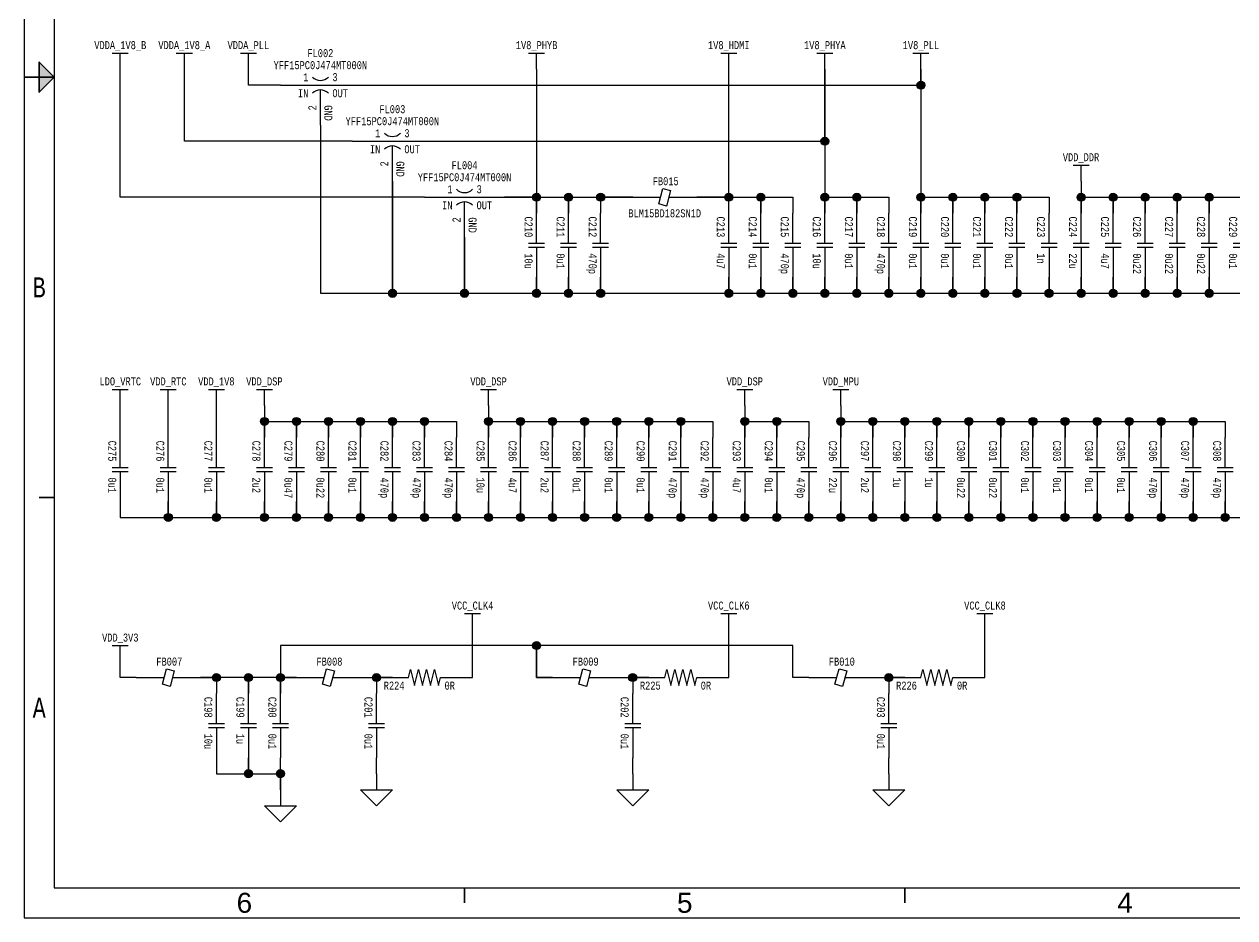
# Paper-space layout '14' of a CAD drawing. Header units: inches. Extents: x 0.2 to 16.8, y 0.2 to 10.8.
# Drawn here: x 0.25 to 7.81, y 0.25 to 5.83 of the extents above; entities that cross this region are included whole.
import ezdxf
from ezdxf.enums import TextEntityAlignment as Align

# ---------------------------------------------------------------- set-up
doc = ezdxf.new("R2010")
doc.units = ezdxf.units.IN
doc.header["$MEASUREMENT"] = 0
for name, color, linetype in [('BORDER', 13, 'Continuous'), ('COMPONENT', 14, 'Continuous'), ('SIGNAL', 84, 'Continuous'), ('TEXT', 252, 'Continuous')]:
    doc.layers.add(name, color=color, linetype=linetype)
doc.styles.add('Monotxt_75', font='monotxt.shx', dxfattribs={"width": 0.75})
doc.styles.get("Standard").update_dxf_attribs({"font": 'arial.ttf'})

# ---------------------------------------------------------------- blocks, each defined once
blk = doc.blocks.new('ANSI B Frame')
at = {"layer": 'BORDER', "lineweight": 35}
h = blk.add_hatch(color=256, dxfattribs=at)
h.dxf.hatch_style = 1
h.paths.add_polyline_path([(0.34375, 5.59375), (0.34375, 5.5), (0.4375, 5.5)])
h.paths.add_polyline_path([(0.4375, 5.5), (0.34375, 5.5), (0.34375, 5.40625)])
at = {"layer": 'BORDER'}
for points in [[(0.25, 0.25), (16.75, 0.25), (16.75, 10.75), (0.25, 10.75)], [(0.4375, 0.4375), (16.5625, 0.4375), (16.5625, 10.5625), (0.4375, 10.5625)]]:
    blk.add_lwpolyline(points, close=True, dxfattribs=at)
at = {"layer": 'BORDER', "lineweight": 35}
blk.add_lwpolyline([(0.4375, 5.5), (0.34375, 5.59375), (0.34375, 5.40625)], close=True, dxfattribs=at)
for points in [[(0.4375, 5.5), (0.25, 5.5)], [(0.34375, 2.875), (0.4375, 2.875)], [(3, 0.34375), (3, 0.4375)], [(5.75, 0.34375), (5.75, 0.4375)]]:
    blk.add_lwpolyline(points, dxfattribs=at)
at = {"layer": 'BORDER', "style": 'Monotxt_75', "width": 0.75}
for s, p in [('B', (0.34375, 4.1875)), ('A', (0.34375, 1.5625))]:
    blk.add_text(s, height=0.125, dxfattribs=at).set_placement(p, align=Align.MIDDLE_CENTER)
at = {"layer": 'BORDER', "flags": 8}
for tag, p in [('ZN6', (1.625, 10.65787)), ('ZN5', (4.375, 10.66009)), ('ZN4', (7.125, 10.65625)), ('ZN3', (9.875, 10.65796)), ('ZN2', (12.625, 10.65574)), ('ZN1', (15.375, 10.65574)), ('ZN6', (1.625, 0.34375)), ('ZN5', (4.375, 0.34375)), ('ZN4', (7.125, 0.34375)), ('ZN3', (9.875, 0.34375)), ('ZN2', (12.625, 0.34375)), ('ZN1', (15.375, 0.34375))]:
    blk.add_attdef(tag, text='', height=0.125, dxfattribs=at).set_placement(p, align=Align.MIDDLE_CENTER)
at = {"layer": 'TEXT', "style": 'Monotxt_75', "width": 0.75, "flags": 8}
for tag, height, p in [('DESRP', 0.0625, (13.625, 1)), ('DWG_NO', 0.1875, (13.9625, 0.7125))]:
    blk.add_attdef(tag, text='', height=height, dxfattribs=at).set_placement(p, align=Align.MIDDLE_LEFT)
for tag, height, p in [('SHTSZ', 0.1875, (13.7375, 0.7125)), ('REV', 0.1875, (16.4125, 0.7125)), ('SCALE', 0.0625, (14.15625, 0.5)), ('REVDATE', 0.0625, (15.11875, 0.5)), ('CURRSHT', 0.0625, (16.0625, 0.5)), ('LASTSHT', 0.0625, (16.4375, 0.5))]:
    blk.add_attdef(tag, text='', height=height, dxfattribs=at).set_placement(p, align=Align.MIDDLE_CENTER)
blk = doc.blocks.new('CAP_FT')
for points in [[(-0.25, 0), (0.25, 0)], [(0, -0.25), (0, -0.0293)]]:
    blk.add_lwpolyline(points)
for centre, start, end in [((0, 0.1), 225, 315), ((0, -0.1), 45, 135)]:
    blk.add_arc(centre, 0.0707, start, end)
at = {"layer": 'TEXT', "style": 'Monotxt_75', "width": 0.75}
blk.add_text('3', height=0.05, dxfattribs=at).set_placement((0.075, 0.025))
blk.add_text('1', height=0.05, dxfattribs=at).set_placement((-0.075, 0.025), align=Align.RIGHT)
blk.add_text('IN', height=0.05, dxfattribs=at).set_placement((-0.075, -0.025), align=Align.TOP_RIGHT)
blk.add_text('OUT', height=0.05, dxfattribs=at).set_placement((0.075, -0.025), align=Align.TOP_LEFT)
blk.add_text('2', height=0.05, rotation=90, dxfattribs=at).set_placement((-0.025, -0.125), align=Align.RIGHT)
blk.add_text('GND', height=0.05, rotation=270, dxfattribs=at).set_placement((0.025, -0.125))
at = {"layer": 'TEXT', "style": 'Monotxt_75', "width": 0.75, "flags": 8}
for tag, p in [('REFID', (0, 0.175)), ('MFGPN', (0, 0.1))]:
    blk.add_attdef(tag, text='', height=0.05, dxfattribs=at).set_placement(p, align=Align.CENTER)
blk = doc.blocks.new('SUPPLY_BUS')
for points in [[(0, 0), (0.05, 0)], [(0.05, 0.025), (0.05, -0.025)]]:
    blk.add_lwpolyline(points)
blk = doc.blocks.new('CAP')
for points in [[(0, 0.0125), (0, 0.2)], [(-0.05, 0.0125), (0.05, 0.0125)], [(-0.05, -0.0125), (0.05, -0.0125)], [(0, -0.0125), (0, -0.2)]]:
    blk.add_lwpolyline(points)
at = {"layer": 'TEXT', "style": 'Monotxt_75', "width": 0.75, "flags": 8}
blk.add_attdef('REFID', text='', height=0.05, rotation=270, dxfattribs=at).set_placement((-0.025, 0.05), align=Align.TOP_RIGHT)
blk.add_attdef('VALUE', text='', height=0.05, rotation=270, dxfattribs=at).set_placement((-0.025, -0.05), align=Align.TOP_LEFT)
blk = doc.blocks.new('CONNECT')
blk.add_hatch(color=256).paths.add_polyline_path([(0.0125, 0, 1), (-0.0125, 0, 1)])
blk.add_circle((0, 0), 0.0125)
blk = doc.blocks.new('FeBead')
for points in [[(-0.2, 0), (-0.0259, 0)], [(0.0259, 0), (0.2, 0)]]:
    blk.add_lwpolyline(points)
blk.add_lwpolyline([(-0.0371, -0.0418), (-0.0112, 0.0548), (0.0371, 0.0418), (0.0112, -0.0548)], close=True)
at = {"layer": 'TEXT', "style": 'Monotxt_75', "width": 0.75, "flags": 8}
blk.add_attdef('REFID', (-0.075, 0.075), '', height=0.05, dxfattribs=at)
blk = doc.blocks.new('FLOAT_GND')
blk.add_lwpolyline([(0, 0), (0, -0.05)])
blk.add_lwpolyline([(-0.05, -0.05), (0.05, -0.05), (0, -0.1)], close=True)
blk = doc.blocks.new('RES')
blk.add_lwpolyline([(-0.2, 0), (-0.1, 0), (-0.0875, 0.05), (-0.0625, -0.05), (-0.0375, 0.05), (-0.0125, -0.05), (0.0125, 0.05), (0.0375, -0.05), (0.0625, 0.05), (0.0875, -0.05), (0.1, 0), (0.2, 0)])
at = {"layer": 'TEXT', "style": 'Monotxt_75', "width": 0.75, "flags": 8}
blk.add_attdef('REFID', text='', height=0.05, dxfattribs=at).set_placement((-0.125, -0.025), align=Align.TOP_RIGHT)
blk.add_attdef('VALUE', text='', height=0.05, dxfattribs=at).set_placement((0.125, -0.025), align=Align.TOP_LEFT)

psp = doc.layouts.new('14')

# ---------------------------------------------------------------- linework, layer by layer
at = {"layer": 'SIGNAL'}
for points in [[(2.75, 4.75), (0.85, 4.75), (0.85, 5.55)], [(2.2991, 5.1), (1.25, 5.1), (1.25, 5.55)], [(1.8496, 5.45), (1.6504, 5.45), (1.65, 5.55)], [(2.3496, 5.45), (5.85, 5.45), (5.85, 5.55), (5.85, 4.65), (5.85, 4.75), (6.05, 4.75), (6.05, 4.65), (6.05, 4.725), (6.075, 4.75), (6.25, 4.75), (6.25, 4.65), (6.25, 4.725), (6.275, 4.75), (6.45, 4.75), (6.45, 4.65), (6.45, 4.725), (6.475, 4.75), (6.65, 4.75), (6.65, 4.65)], [(2.7991, 5.1), (5.25, 5.1), (5.25, 5.55), (5.25, 4.65), (5.25, 4.75), (5.45, 4.75), (5.45, 4.65), (5.45, 4.725), (5.475, 4.75), (5.65, 4.75), (5.65, 4.65)], [(3.45, 5.55), (3.45, 4.65), (3.45, 4.75), (3.25, 4.75), (3.65, 4.75), (3.65, 4.65), (3.65, 4.725), (3.675, 4.75), (4.05, 4.75), (3.85, 4.75), (3.85, 4.65)], [(4.65, 4.65), (4.65, 5.55)], [(2.0996, 5.2), (2.0996, 4.15), (2.55, 4.15), (2.5491, 4.85), (2.55, 4.175), (2.575, 4.15), (3, 4.15), (3, 4.5), (3, 4.175), (3.025, 4.15), (3.45, 4.15), (3.45, 4.25), (3.45, 4.175), (3.475, 4.15), (3.65, 4.15), (3.65, 4.25), (3.65, 4.175), (3.675, 4.15), (3.85, 4.15), (3.85, 4.25), (3.85, 4.175), (3.875, 4.15), (4.65, 4.15), (4.65, 4.25), (4.65, 4.175), (4.675, 4.15), (4.85, 4.15), (4.85, 4.25), (4.85, 4.175), (4.875, 4.15), (5.05, 4.15), (5.05, 4.25), (5.05, 4.175), (5.075, 4.15), (5.25, 4.15), (5.25, 4.25), (5.25, 4.175), (5.275, 4.15), (5.45, 4.15), (5.45, 4.25), (5.45, 4.175), (5.475, 4.15), (5.65, 4.15), (5.65, 4.25), (5.65, 4.175), (5.675, 4.15), (5.85, 4.15), (5.85, 4.25), (5.85, 4.175), (5.875, 4.15), (6.05, 4.15), (6.05, 4.25), (6.05, 4.175), (6.075, 4.15), (6.25, 4.15), (6.25, 4.25), (6.25, 4.175), (6.275, 4.15), (6.45, 4.15), (6.45, 4.25), (6.45, 4.175), (6.475, 4.15), (6.65, 4.15), (6.65, 4.25), (6.65, 4.175), (6.675, 4.15), (6.85, 4.15), (6.85, 4.25), (6.85, 4.175), (6.875, 4.15), (7.05, 4.15), (7.05, 4.25), (7.05, 4.175), (7.075, 4.15), (7.25, 4.15), (7.25, 4.25), (7.25, 4.175), (7.275, 4.15), (7.45, 4.15), (7.45, 4.25), (7.45, 4.175), (7.475, 4.15), (7.65, 4.15), (7.65, 4.25), (7.65, 4.175), (7.675, 4.15), (7.85, 4.15)], [(6.85, 4.85), (6.85, 4.65), (6.85, 4.75), (7.05, 4.75), (7.05, 4.65), (7.05, 4.725), (7.075, 4.75), (7.25, 4.75), (7.25, 4.65), (7.25, 4.725), (7.275, 4.75), (7.45, 4.75), (7.45, 4.65), (7.45, 4.725), (7.475, 4.75), (7.65, 4.75), (7.65, 4.65), (7.65, 4.725), (7.675, 4.75), (7.85, 4.75)], [(4.65, 4.65), (4.65, 4.75), (4.45, 4.75), (4.85, 4.75), (4.85, 4.65), (4.85, 4.725), (4.875, 4.75), (5.05, 4.75), (5.05, 4.65)], [(0.85, 3.25), (0.85, 3.45)], [(1.15, 3.25), (1.15, 3.45)], [(1.45, 3.25), (1.45, 3.45)], [(1.75, 3.45), (1.75, 3.25), (1.75, 3.325), (1.775, 3.35), (1.95, 3.35), (1.95, 3.25), (1.95, 3.325), (1.975, 3.35), (2.15, 3.35), (2.15, 3.25), (2.15, 3.325), (2.175, 3.35), (2.35, 3.35), (2.35, 3.25), (2.35, 3.325), (2.375, 3.35), (2.55, 3.35), (2.55, 3.25), (2.55, 3.325), (2.575, 3.35), (2.75, 3.35), (2.75, 3.25), (2.75, 3.325), (2.775, 3.35), (2.95, 3.35), (2.95, 3.25)], [(3.15, 3.45), (3.15, 3.25), (3.15, 3.325), (3.175, 3.35), (3.35, 3.35), (3.35, 3.25), (3.35, 3.325), (3.375, 3.35), (3.55, 3.35), (3.55, 3.25), (3.55, 3.325), (3.575, 3.35), (3.75, 3.35), (3.75, 3.25), (3.75, 3.325), (3.775, 3.35), (3.95, 3.35), (3.95, 3.25), (3.95, 3.325), (3.975, 3.35), (4.15, 3.35), (4.15, 3.25), (4.15, 3.325), (4.175, 3.35), (4.35, 3.35), (4.35, 3.25), (4.35, 3.325), (4.375, 3.35), (4.55, 3.35), (4.55, 3.25)], [(4.75, 3.45), (4.75, 3.25), (4.75, 3.325), (4.775, 3.35), (4.95, 3.35), (4.95, 3.25), (4.95, 3.325), (4.975, 3.35), (5.15, 3.35), (5.15, 3.25)], [(5.35, 3.45), (5.35, 3.25), (5.35, 3.325), (5.375, 3.35), (5.55, 3.35), (5.55, 3.25), (5.55, 3.325), (5.575, 3.35), (5.75, 3.35), (5.75, 3.25), (5.75, 3.325), (5.775, 3.35), (5.95, 3.35), (5.95, 3.25), (5.95, 3.325), (5.975, 3.35), (6.15, 3.35), (6.15, 3.25), (6.15, 3.325), (6.175, 3.35), (6.35, 3.35), (6.35, 3.25), (6.35, 3.325), (6.375, 3.35), (6.55, 3.35), (6.55, 3.25), (6.55, 3.325), (6.575, 3.35), (6.75, 3.35), (6.75, 3.25), (6.75, 3.325), (6.775, 3.35), (6.95, 3.35), (6.95, 3.25), (6.95, 3.325), (6.975, 3.35), (7.15, 3.35), (7.15, 3.25), (7.15, 3.325), (7.175, 3.35), (7.35, 3.35), (7.35, 3.25), (7.35, 3.325), (7.375, 3.35), (7.55, 3.35), (7.55, 3.25), (7.55, 3.325), (7.575, 3.35), (7.75, 3.35), (7.75, 3.25)], [(0.85, 2.85), (0.85, 2.75), (1.125, 2.75), (1.15, 2.775), (1.15, 2.85), (1.15, 2.75), (1.45, 2.75), (1.45, 2.85), (1.45, 2.775), (1.475, 2.75), (1.75, 2.75), (1.75, 2.85), (1.75, 2.775), (1.775, 2.75), (1.95, 2.75), (1.95, 2.85), (1.95, 2.775), (1.975, 2.75), (2.15, 2.75), (2.15, 2.85), (2.15, 2.775), (2.175, 2.75), (2.35, 2.75), (2.35, 2.85), (2.35, 2.775), (2.375, 2.75), (2.55, 2.75), (2.55, 2.85), (2.55, 2.775), (2.575, 2.75), (2.75, 2.75), (2.75, 2.85), (2.75, 2.775), (2.775, 2.75), (2.95, 2.75), (2.95, 2.85), (2.95, 2.775), (2.975, 2.75), (3.15, 2.75), (3.15, 2.85), (3.15, 2.775), (3.175, 2.75), (3.35, 2.75), (3.35, 2.85), (3.35, 2.775), (3.375, 2.75), (3.55, 2.75), (3.55, 2.85), (3.55, 2.775), (3.575, 2.75), (3.75, 2.75), (3.75, 2.85), (3.75, 2.775), (3.775, 2.75), (3.95, 2.75), (3.95, 2.85), (3.95, 2.775), (3.975, 2.75), (4.15, 2.75), (4.15, 2.85), (4.15, 2.775), (4.175, 2.75), (4.35, 2.75), (4.35, 2.85), (4.35, 2.775), (4.375, 2.75), (4.55, 2.75), (4.55, 2.85), (4.55, 2.775), (4.575, 2.75), (4.75, 2.75), (4.75, 2.85), (4.75, 2.775), (4.775, 2.75), (4.95, 2.75), (4.95, 2.85), (4.95, 2.775), (4.975, 2.75), (5.15, 2.75), (5.15, 2.85), (5.15, 2.775), (5.175, 2.75), (5.35, 2.75), (5.35, 2.85), (5.35, 2.775), (5.375, 2.75), (5.55, 2.75), (5.55, 2.85), (5.55, 2.775), (5.575, 2.75), (5.75, 2.75), (5.75, 2.85), (5.75, 2.775), (5.775, 2.75), (5.95, 2.75), (5.95, 2.85), (5.95, 2.775), (5.975, 2.75), (6.15, 2.75), (6.15, 2.85), (6.15, 2.775), (6.175, 2.75), (6.35, 2.75), (6.35, 2.85), (6.35, 2.775), (6.375, 2.75), (6.55, 2.75), (6.55, 2.85), (6.55, 2.775), (6.575, 2.75), (6.75, 2.75), (6.75, 2.85), (6.75, 2.775), (6.775, 2.75), (6.95, 2.75), (6.95, 2.85), (6.95, 2.775), (6.975, 2.75), (7.15, 2.75), (7.15, 2.85), (7.15, 2.775), (7.175, 2.75), (7.35, 2.75), (7.35, 2.85), (7.35, 2.775), (7.375, 2.75), (7.55, 2.75), (7.55, 2.85), (7.55, 2.775), (7.575, 2.75), (7.75, 2.75), (7.75, 2.85), (7.75, 2.775), (7.775, 2.75)], [(7.775, 2.75), (7.95, 2.75), (7.95, 2.85), (7.95, 2.775), (7.975, 2.75), (8.15, 2.75), (8.15, 2.85), (8.15, 2.775), (8.175, 2.75), (8.35, 2.75), (8.35, 2.85), (8.35, 2.775), (8.375, 2.75)], [(2.95, 1.75), (3.05, 1.75), (3.05, 2.05)], [(4.55, 1.75), (4.65, 1.75), (4.65, 2.05)], [(6.15, 1.75), (6.25, 1.75), (6.25, 2.05)], [(3.425, 1.95), (1.85, 1.95), (1.85, 1.65), (1.85, 1.75), (1.95, 1.75), (1.65, 1.75), (1.65, 1.65), (1.65, 1.725), (1.625, 1.75), (1.35, 1.75), (1.45, 1.75), (1.45, 1.65)], [(5.15, 1.75), (5.05, 1.75), (5.05, 1.95), (3.45, 1.95), (3.45, 1.75), (3.55, 1.75), (3.45, 1.75), (3.45, 1.925), (3.425, 1.95)], [(0.95, 1.75), (0.85, 1.75), (0.85, 1.85)], [(2.35, 1.75), (2.55, 1.75), (2.45, 1.75), (2.45, 1.65)], [(3.95, 1.75), (4.15, 1.75), (4.05, 1.75), (4.05, 1.65)], [(5.55, 1.75), (5.75, 1.75), (5.65, 1.75), (5.65, 1.65)], [(1.45, 1.25), (1.45, 1.15), (1.65, 1.15), (1.65, 1.25), (1.65, 1.175), (1.675, 1.15), (1.85, 1.15), (1.85, 1.05), (1.85, 1.25)], [(2.45, 1.15), (2.45, 1.25)], [(4.05, 1.15), (4.05, 1.25)], [(5.65, 1.15), (5.65, 1.25)]]:
    psp.add_lwpolyline(points, dxfattribs=at)

# ---------------------------------------------------------------- block references
ref = psp.add_blockref('ANSI B Frame', (0, 0))
ref.add_attrib('ZN4', '4', dxfattribs={"layer": 'BORDER', "height": 0.125}).set_placement((7.125, 0.3438), align=Align.MIDDLE_CENTER)
ref.add_attrib('ZN5', '5', dxfattribs={"layer": 'BORDER', "height": 0.125}).set_placement((4.375, 0.3438), align=Align.MIDDLE_CENTER)
ref.add_attrib('ZN6', '6', dxfattribs={"layer": 'BORDER', "height": 0.125}).set_placement((1.625, 0.3438), align=Align.MIDDLE_CENTER)
at = {"layer": 'COMPONENT'}
ref = psp.add_blockref('CAP_FT', (2.0996, 5.45), dxfattribs=at)
ref.add_attrib('REFID', 'FL002', dxfattribs={"layer": 'TEXT', "height": 0.05, "style": 'Monotxt_75', "width": 0.75}).set_placement((2.0996, 5.625), align=Align.CENTER)
ref.add_attrib('MFGPN', 'YFF15PC0J474MT000N', dxfattribs={"layer": 'TEXT', "height": 0.05, "style": 'Monotxt_75', "width": 0.75}).set_placement((2.0996, 5.55), align=Align.CENTER)
at = {"layer": 'COMPONENT', "xscale": 2, "yscale": 2, "zscale": 2, "rotation": 90}
for p in [(0.85, 5.55), (1.25, 5.55), (1.65, 5.55), (3.45, 5.55), (4.65, 5.55), (5.25, 5.55), (5.85, 5.55), (6.85, 4.85), (0.85, 3.45), (1.15, 3.45), (1.45, 3.45), (1.75, 3.45), (3.15, 3.45), (4.75, 3.45), (5.35, 3.45), (3.05, 2.05), (4.65, 2.05), (6.25, 2.05), (0.85, 1.85)]:
    psp.add_blockref('SUPPLY_BUS', p, dxfattribs=at)
at = {"layer": 'COMPONENT'}
ref = psp.add_blockref('CAP_FT', (2.5491, 5.1), dxfattribs=at)
ref.add_attrib('REFID', 'FL003', dxfattribs={"layer": 'TEXT', "height": 0.05, "style": 'Monotxt_75', "width": 0.75}).set_placement((2.5491, 5.275), align=Align.CENTER)
ref.add_attrib('MFGPN', 'YFF15PC0J474MT000N', dxfattribs={"layer": 'TEXT', "height": 0.05, "style": 'Monotxt_75', "width": 0.75}).set_placement((2.5491, 5.2), align=Align.CENTER)
ref = psp.add_blockref('CAP_FT', (3, 4.75), dxfattribs=at)
ref.add_attrib('REFID', 'FL004', dxfattribs={"layer": 'TEXT', "height": 0.05, "style": 'Monotxt_75', "width": 0.75}).set_placement((3, 4.925), align=Align.CENTER)
ref.add_attrib('MFGPN', 'YFF15PC0J474MT000N', dxfattribs={"layer": 'TEXT', "height": 0.05, "style": 'Monotxt_75', "width": 0.75}).set_placement((3, 4.85), align=Align.CENTER)
for name, p, values in [('FeBead', (4.25, 4.75), {'REFID': 'FB015'}), ('FeBead', (1.15, 1.75), {'REFID': 'FB007'}), ('FeBead', (2.15, 1.75), {'REFID': 'FB008'}), ('FeBead', (3.75, 1.75), {'REFID': 'FB009'}), ('FeBead', (5.35, 1.75), {'REFID': 'FB010'}), ('RES', (2.75, 1.75), {'REFID': 'R224', 'VALUE': '0R'}), ('RES', (4.35, 1.75), {'REFID': 'R225', 'VALUE': '0R'}), ('RES', (5.95, 1.75), {'REFID': 'R226', 'VALUE': '0R'})]:
    psp.add_blockref(name, p, dxfattribs=at).add_auto_attribs(values)
ref = psp.add_blockref('CAP', (3.45, 4.45), dxfattribs=at)
ref.add_attrib('REFID', 'C210', dxfattribs={"layer": 'TEXT', "height": 0.05, "rotation": 270, "style": 'Monotxt_75', "width": 0.75}).set_placement((3.425, 4.5), align=Align.TOP_RIGHT)
ref.add_attrib('VALUE', '10u', dxfattribs={"layer": 'TEXT', "height": 0.05, "rotation": 270, "style": 'Monotxt_75', "width": 0.75}).set_placement((3.425, 4.4), align=Align.TOP_LEFT)
ref = psp.add_blockref('CAP', (3.65, 4.45), dxfattribs=at)
ref.add_attrib('REFID', 'C211', dxfattribs={"layer": 'TEXT', "height": 0.05, "rotation": 270, "style": 'Monotxt_75', "width": 0.75}).set_placement((3.625, 4.5), align=Align.TOP_RIGHT)
ref.add_attrib('VALUE', '0u1', dxfattribs={"layer": 'TEXT', "height": 0.05, "rotation": 270, "style": 'Monotxt_75', "width": 0.75}).set_placement((3.625, 4.4), align=Align.TOP_LEFT)
ref = psp.add_blockref('CAP', (3.85, 4.45), dxfattribs=at)
ref.add_attrib('REFID', 'C212', dxfattribs={"layer": 'TEXT', "height": 0.05, "rotation": 270, "style": 'Monotxt_75', "width": 0.75}).set_placement((3.825, 4.5), align=Align.TOP_RIGHT)
ref.add_attrib('VALUE', '470p', dxfattribs={"layer": 'TEXT', "height": 0.05, "rotation": 270, "style": 'Monotxt_75', "width": 0.75}).set_placement((3.825, 4.4), align=Align.TOP_LEFT)
ref = psp.add_blockref('CAP', (4.65, 4.45), dxfattribs=at)
ref.add_attrib('REFID', 'C213', dxfattribs={"layer": 'TEXT', "height": 0.05, "rotation": 270, "style": 'Monotxt_75', "width": 0.75}).set_placement((4.625, 4.5), align=Align.TOP_RIGHT)
ref.add_attrib('VALUE', '4u7', dxfattribs={"layer": 'TEXT', "height": 0.05, "rotation": 270, "style": 'Monotxt_75', "width": 0.75}).set_placement((4.625, 4.4), align=Align.TOP_LEFT)
ref = psp.add_blockref('CAP', (4.85, 4.45), dxfattribs=at)
ref.add_attrib('REFID', 'C214', dxfattribs={"layer": 'TEXT', "height": 0.05, "rotation": 270, "style": 'Monotxt_75', "width": 0.75}).set_placement((4.825, 4.5), align=Align.TOP_RIGHT)
ref.add_attrib('VALUE', '0u1', dxfattribs={"layer": 'TEXT', "height": 0.05, "rotation": 270, "style": 'Monotxt_75', "width": 0.75}).set_placement((4.825, 4.4), align=Align.TOP_LEFT)
ref = psp.add_blockref('CAP', (5.05, 4.45), dxfattribs=at)
ref.add_attrib('REFID', 'C215', dxfattribs={"layer": 'TEXT', "height": 0.05, "rotation": 270, "style": 'Monotxt_75', "width": 0.75}).set_placement((5.025, 4.5), align=Align.TOP_RIGHT)
ref.add_attrib('VALUE', '470p', dxfattribs={"layer": 'TEXT', "height": 0.05, "rotation": 270, "style": 'Monotxt_75', "width": 0.75}).set_placement((5.025, 4.4), align=Align.TOP_LEFT)
ref = psp.add_blockref('CAP', (5.25, 4.45), dxfattribs=at)
ref.add_attrib('REFID', 'C216', dxfattribs={"layer": 'TEXT', "height": 0.05, "rotation": 270, "style": 'Monotxt_75', "width": 0.75}).set_placement((5.225, 4.5), align=Align.TOP_RIGHT)
ref.add_attrib('VALUE', '10u', dxfattribs={"layer": 'TEXT', "height": 0.05, "rotation": 270, "style": 'Monotxt_75', "width": 0.75}).set_placement((5.225, 4.4), align=Align.TOP_LEFT)
ref = psp.add_blockref('CAP', (5.45, 4.45), dxfattribs=at)
ref.add_attrib('REFID', 'C217', dxfattribs={"layer": 'TEXT', "height": 0.05, "rotation": 270, "style": 'Monotxt_75', "width": 0.75}).set_placement((5.425, 4.5), align=Align.TOP_RIGHT)
ref.add_attrib('VALUE', '0u1', dxfattribs={"layer": 'TEXT', "height": 0.05, "rotation": 270, "style": 'Monotxt_75', "width": 0.75}).set_placement((5.425, 4.4), align=Align.TOP_LEFT)
ref = psp.add_blockref('CAP', (5.65, 4.45), dxfattribs=at)
ref.add_attrib('REFID', 'C218', dxfattribs={"layer": 'TEXT', "height": 0.05, "rotation": 270, "style": 'Monotxt_75', "width": 0.75}).set_placement((5.625, 4.5), align=Align.TOP_RIGHT)
ref.add_attrib('VALUE', '470p', dxfattribs={"layer": 'TEXT', "height": 0.05, "rotation": 270, "style": 'Monotxt_75', "width": 0.75}).set_placement((5.625, 4.4), align=Align.TOP_LEFT)
ref = psp.add_blockref('CAP', (5.85, 4.45), dxfattribs=at)
ref.add_attrib('REFID', 'C219', dxfattribs={"layer": 'TEXT', "height": 0.05, "rotation": 270, "style": 'Monotxt_75', "width": 0.75}).set_placement((5.825, 4.5), align=Align.TOP_RIGHT)
ref.add_attrib('VALUE', '0u1', dxfattribs={"layer": 'TEXT', "height": 0.05, "rotation": 270, "style": 'Monotxt_75', "width": 0.75}).set_placement((5.825, 4.4), align=Align.TOP_LEFT)
ref = psp.add_blockref('CAP', (6.05, 4.45), dxfattribs=at)
ref.add_attrib('REFID', 'C220', dxfattribs={"layer": 'TEXT', "height": 0.05, "rotation": 270, "style": 'Monotxt_75', "width": 0.75}).set_placement((6.025, 4.5), align=Align.TOP_RIGHT)
ref.add_attrib('VALUE', '0u1', dxfattribs={"layer": 'TEXT', "height": 0.05, "rotation": 270, "style": 'Monotxt_75', "width": 0.75}).set_placement((6.025, 4.4), align=Align.TOP_LEFT)
ref = psp.add_blockref('CAP', (6.25, 4.45), dxfattribs=at)
ref.add_attrib('REFID', 'C221', dxfattribs={"layer": 'TEXT', "height": 0.05, "rotation": 270, "style": 'Monotxt_75', "width": 0.75}).set_placement((6.225, 4.5), align=Align.TOP_RIGHT)
ref.add_attrib('VALUE', '0u1', dxfattribs={"layer": 'TEXT', "height": 0.05, "rotation": 270, "style": 'Monotxt_75', "width": 0.75}).set_placement((6.225, 4.4), align=Align.TOP_LEFT)
ref = psp.add_blockref('CAP', (6.45, 4.45), dxfattribs=at)
ref.add_attrib('REFID', 'C222', dxfattribs={"layer": 'TEXT', "height": 0.05, "rotation": 270, "style": 'Monotxt_75', "width": 0.75}).set_placement((6.425, 4.5), align=Align.TOP_RIGHT)
ref.add_attrib('VALUE', '0u1', dxfattribs={"layer": 'TEXT', "height": 0.05, "rotation": 270, "style": 'Monotxt_75', "width": 0.75}).set_placement((6.425, 4.4), align=Align.TOP_LEFT)
ref = psp.add_blockref('CAP', (6.65, 4.45), dxfattribs=at)
ref.add_attrib('REFID', 'C223', dxfattribs={"layer": 'TEXT', "height": 0.05, "rotation": 270, "style": 'Monotxt_75', "width": 0.75}).set_placement((6.625, 4.5), align=Align.TOP_RIGHT)
ref.add_attrib('VALUE', '1n', dxfattribs={"layer": 'TEXT', "height": 0.05, "rotation": 270, "style": 'Monotxt_75', "width": 0.75}).set_placement((6.625, 4.4), align=Align.TOP_LEFT)
ref = psp.add_blockref('CAP', (6.85, 4.45), dxfattribs=at)
ref.add_attrib('REFID', 'C224', dxfattribs={"layer": 'TEXT', "height": 0.05, "rotation": 270, "style": 'Monotxt_75', "width": 0.75}).set_placement((6.825, 4.5), align=Align.TOP_RIGHT)
ref.add_attrib('VALUE', '22u', dxfattribs={"layer": 'TEXT', "height": 0.05, "rotation": 270, "style": 'Monotxt_75', "width": 0.75}).set_placement((6.825, 4.4), align=Align.TOP_LEFT)
ref = psp.add_blockref('CAP', (7.05, 4.45), dxfattribs=at)
ref.add_attrib('REFID', 'C225', dxfattribs={"layer": 'TEXT', "height": 0.05, "rotation": 270, "style": 'Monotxt_75', "width": 0.75}).set_placement((7.025, 4.5), align=Align.TOP_RIGHT)
ref.add_attrib('VALUE', '4u7', dxfattribs={"layer": 'TEXT', "height": 0.05, "rotation": 270, "style": 'Monotxt_75', "width": 0.75}).set_placement((7.025, 4.4), align=Align.TOP_LEFT)
ref = psp.add_blockref('CAP', (7.25, 4.45), dxfattribs=at)
ref.add_attrib('REFID', 'C226', dxfattribs={"layer": 'TEXT', "height": 0.05, "rotation": 270, "style": 'Monotxt_75', "width": 0.75}).set_placement((7.225, 4.5), align=Align.TOP_RIGHT)
ref.add_attrib('VALUE', '0u22', dxfattribs={"layer": 'TEXT', "height": 0.05, "rotation": 270, "style": 'Monotxt_75', "width": 0.75}).set_placement((7.225, 4.4), align=Align.TOP_LEFT)
ref = psp.add_blockref('CAP', (7.45, 4.45), dxfattribs=at)
ref.add_attrib('REFID', 'C227', dxfattribs={"layer": 'TEXT', "height": 0.05, "rotation": 270, "style": 'Monotxt_75', "width": 0.75}).set_placement((7.425, 4.5), align=Align.TOP_RIGHT)
ref.add_attrib('VALUE', '0u22', dxfattribs={"layer": 'TEXT', "height": 0.05, "rotation": 270, "style": 'Monotxt_75', "width": 0.75}).set_placement((7.425, 4.4), align=Align.TOP_LEFT)
ref = psp.add_blockref('CAP', (7.65, 4.45), dxfattribs=at)
ref.add_attrib('REFID', 'C228', dxfattribs={"layer": 'TEXT', "height": 0.05, "rotation": 270, "style": 'Monotxt_75', "width": 0.75}).set_placement((7.625, 4.5), align=Align.TOP_RIGHT)
ref.add_attrib('VALUE', '0u22', dxfattribs={"layer": 'TEXT', "height": 0.05, "rotation": 270, "style": 'Monotxt_75', "width": 0.75}).set_placement((7.625, 4.4), align=Align.TOP_LEFT)
ref = psp.add_blockref('CAP', (7.85, 4.45), dxfattribs=at)
ref.add_attrib('REFID', 'C229', dxfattribs={"layer": 'TEXT', "height": 0.05, "rotation": 270, "style": 'Monotxt_75', "width": 0.75}).set_placement((7.825, 4.5), align=Align.TOP_RIGHT)
ref.add_attrib('VALUE', '0u1', dxfattribs={"layer": 'TEXT', "height": 0.05, "rotation": 270, "style": 'Monotxt_75', "width": 0.75}).set_placement((7.825, 4.4), align=Align.TOP_LEFT)
ref = psp.add_blockref('CAP', (0.85, 3.05), dxfattribs=at)
ref.add_attrib('REFID', 'C275', dxfattribs={"layer": 'TEXT', "height": 0.05, "rotation": 270, "style": 'Monotxt_75', "width": 0.75}).set_placement((0.825, 3.1), align=Align.TOP_RIGHT)
ref.add_attrib('VALUE', '0u1', dxfattribs={"layer": 'TEXT', "height": 0.05, "rotation": 270, "style": 'Monotxt_75', "width": 0.75}).set_placement((0.825, 3), align=Align.TOP_LEFT)
ref = psp.add_blockref('CAP', (1.15, 3.05), dxfattribs=at)
ref.add_attrib('REFID', 'C276', dxfattribs={"layer": 'TEXT', "height": 0.05, "rotation": 270, "style": 'Monotxt_75', "width": 0.75}).set_placement((1.125, 3.1), align=Align.TOP_RIGHT)
ref.add_attrib('VALUE', '0u1', dxfattribs={"layer": 'TEXT', "height": 0.05, "rotation": 270, "style": 'Monotxt_75', "width": 0.75}).set_placement((1.125, 3), align=Align.TOP_LEFT)
ref = psp.add_blockref('CAP', (1.45, 3.05), dxfattribs=at)
ref.add_attrib('REFID', 'C277', dxfattribs={"layer": 'TEXT', "height": 0.05, "rotation": 270, "style": 'Monotxt_75', "width": 0.75}).set_placement((1.425, 3.1), align=Align.TOP_RIGHT)
ref.add_attrib('VALUE', '0u1', dxfattribs={"layer": 'TEXT', "height": 0.05, "rotation": 270, "style": 'Monotxt_75', "width": 0.75}).set_placement((1.425, 3), align=Align.TOP_LEFT)
ref = psp.add_blockref('CAP', (1.75, 3.05), dxfattribs=at)
ref.add_attrib('REFID', 'C278', dxfattribs={"layer": 'TEXT', "height": 0.05, "rotation": 270, "style": 'Monotxt_75', "width": 0.75}).set_placement((1.725, 3.1), align=Align.TOP_RIGHT)
ref.add_attrib('VALUE', '2u2', dxfattribs={"layer": 'TEXT', "height": 0.05, "rotation": 270, "style": 'Monotxt_75', "width": 0.75}).set_placement((1.725, 3), align=Align.TOP_LEFT)
ref = psp.add_blockref('CAP', (1.95, 3.05), dxfattribs=at)
ref.add_attrib('REFID', 'C279', dxfattribs={"layer": 'TEXT', "height": 0.05, "rotation": 270, "style": 'Monotxt_75', "width": 0.75}).set_placement((1.925, 3.1), align=Align.TOP_RIGHT)
ref.add_attrib('VALUE', '0u47', dxfattribs={"layer": 'TEXT', "height": 0.05, "rotation": 270, "style": 'Monotxt_75', "width": 0.75}).set_placement((1.925, 3), align=Align.TOP_LEFT)
ref = psp.add_blockref('CAP', (2.15, 3.05), dxfattribs=at)
ref.add_attrib('REFID', 'C280', dxfattribs={"layer": 'TEXT', "height": 0.05, "rotation": 270, "style": 'Monotxt_75', "width": 0.75}).set_placement((2.125, 3.1), align=Align.TOP_RIGHT)
ref.add_attrib('VALUE', '0u22', dxfattribs={"layer": 'TEXT', "height": 0.05, "rotation": 270, "style": 'Monotxt_75', "width": 0.75}).set_placement((2.125, 3), align=Align.TOP_LEFT)
ref = psp.add_blockref('CAP', (2.35, 3.05), dxfattribs=at)
ref.add_attrib('REFID', 'C281', dxfattribs={"layer": 'TEXT', "height": 0.05, "rotation": 270, "style": 'Monotxt_75', "width": 0.75}).set_placement((2.325, 3.1), align=Align.TOP_RIGHT)
ref.add_attrib('VALUE', '0u1', dxfattribs={"layer": 'TEXT', "height": 0.05, "rotation": 270, "style": 'Monotxt_75', "width": 0.75}).set_placement((2.325, 3), align=Align.TOP_LEFT)
ref = psp.add_blockref('CAP', (2.55, 3.05), dxfattribs=at)
ref.add_attrib('REFID', 'C282', dxfattribs={"layer": 'TEXT', "height": 0.05, "rotation": 270, "style": 'Monotxt_75', "width": 0.75}).set_placement((2.525, 3.1), align=Align.TOP_RIGHT)
ref.add_attrib('VALUE', '470p', dxfattribs={"layer": 'TEXT', "height": 0.05, "rotation": 270, "style": 'Monotxt_75', "width": 0.75}).set_placement((2.525, 3), align=Align.TOP_LEFT)
ref = psp.add_blockref('CAP', (2.75, 3.05), dxfattribs=at)
ref.add_attrib('REFID', 'C283', dxfattribs={"layer": 'TEXT', "height": 0.05, "rotation": 270, "style": 'Monotxt_75', "width": 0.75}).set_placement((2.725, 3.1), align=Align.TOP_RIGHT)
ref.add_attrib('VALUE', '470p', dxfattribs={"layer": 'TEXT', "height": 0.05, "rotation": 270, "style": 'Monotxt_75', "width": 0.75}).set_placement((2.725, 3), align=Align.TOP_LEFT)
ref = psp.add_blockref('CAP', (2.95, 3.05), dxfattribs=at)
ref.add_attrib('REFID', 'C284', dxfattribs={"layer": 'TEXT', "height": 0.05, "rotation": 270, "style": 'Monotxt_75', "width": 0.75}).set_placement((2.925, 3.1), align=Align.TOP_RIGHT)
ref.add_attrib('VALUE', '470p', dxfattribs={"layer": 'TEXT', "height": 0.05, "rotation": 270, "style": 'Monotxt_75', "width": 0.75}).set_placement((2.925, 3), align=Align.TOP_LEFT)
ref = psp.add_blockref('CAP', (3.15, 3.05), dxfattribs=at)
ref.add_attrib('REFID', 'C285', dxfattribs={"layer": 'TEXT', "height": 0.05, "rotation": 270, "style": 'Monotxt_75', "width": 0.75}).set_placement((3.125, 3.1), align=Align.TOP_RIGHT)
ref.add_attrib('VALUE', '10u', dxfattribs={"layer": 'TEXT', "height": 0.05, "rotation": 270, "style": 'Monotxt_75', "width": 0.75}).set_placement((3.125, 3), align=Align.TOP_LEFT)
ref = psp.add_blockref('CAP', (3.35, 3.05), dxfattribs=at)
ref.add_attrib('REFID', 'C286', dxfattribs={"layer": 'TEXT', "height": 0.05, "rotation": 270, "style": 'Monotxt_75', "width": 0.75}).set_placement((3.325, 3.1), align=Align.TOP_RIGHT)
ref.add_attrib('VALUE', '4u7', dxfattribs={"layer": 'TEXT', "height": 0.05, "rotation": 270, "style": 'Monotxt_75', "width": 0.75}).set_placement((3.325, 3), align=Align.TOP_LEFT)
ref = psp.add_blockref('CAP', (3.55, 3.05), dxfattribs=at)
ref.add_attrib('REFID', 'C287', dxfattribs={"layer": 'TEXT', "height": 0.05, "rotation": 270, "style": 'Monotxt_75', "width": 0.75}).set_placement((3.525, 3.1), align=Align.TOP_RIGHT)
ref.add_attrib('VALUE', '2u2', dxfattribs={"layer": 'TEXT', "height": 0.05, "rotation": 270, "style": 'Monotxt_75', "width": 0.75}).set_placement((3.525, 3), align=Align.TOP_LEFT)
ref = psp.add_blockref('CAP', (3.75, 3.05), dxfattribs=at)
ref.add_attrib('REFID', 'C288', dxfattribs={"layer": 'TEXT', "height": 0.05, "rotation": 270, "style": 'Monotxt_75', "width": 0.75}).set_placement((3.725, 3.1), align=Align.TOP_RIGHT)
ref.add_attrib('VALUE', '0u1', dxfattribs={"layer": 'TEXT', "height": 0.05, "rotation": 270, "style": 'Monotxt_75', "width": 0.75}).set_placement((3.725, 3), align=Align.TOP_LEFT)
ref = psp.add_blockref('CAP', (3.95, 3.05), dxfattribs=at)
ref.add_attrib('REFID', 'C289', dxfattribs={"layer": 'TEXT', "height": 0.05, "rotation": 270, "style": 'Monotxt_75', "width": 0.75}).set_placement((3.925, 3.1), align=Align.TOP_RIGHT)
ref.add_attrib('VALUE', '0u1', dxfattribs={"layer": 'TEXT', "height": 0.05, "rotation": 270, "style": 'Monotxt_75', "width": 0.75}).set_placement((3.925, 3), align=Align.TOP_LEFT)
ref = psp.add_blockref('CAP', (4.15, 3.05), dxfattribs=at)
ref.add_attrib('REFID', 'C290', dxfattribs={"layer": 'TEXT', "height": 0.05, "rotation": 270, "style": 'Monotxt_75', "width": 0.75}).set_placement((4.125, 3.1), align=Align.TOP_RIGHT)
ref.add_attrib('VALUE', '0u1', dxfattribs={"layer": 'TEXT', "height": 0.05, "rotation": 270, "style": 'Monotxt_75', "width": 0.75}).set_placement((4.125, 3), align=Align.TOP_LEFT)
ref = psp.add_blockref('CAP', (4.35, 3.05), dxfattribs=at)
ref.add_attrib('REFID', 'C291', dxfattribs={"layer": 'TEXT', "height": 0.05, "rotation": 270, "style": 'Monotxt_75', "width": 0.75}).set_placement((4.325, 3.1), align=Align.TOP_RIGHT)
ref.add_attrib('VALUE', '470p', dxfattribs={"layer": 'TEXT', "height": 0.05, "rotation": 270, "style": 'Monotxt_75', "width": 0.75}).set_placement((4.325, 3), align=Align.TOP_LEFT)
ref = psp.add_blockref('CAP', (4.55, 3.05), dxfattribs=at)
ref.add_attrib('REFID', 'C292', dxfattribs={"layer": 'TEXT', "height": 0.05, "rotation": 270, "style": 'Monotxt_75', "width": 0.75}).set_placement((4.525, 3.1), align=Align.TOP_RIGHT)
ref.add_attrib('VALUE', '470p', dxfattribs={"layer": 'TEXT', "height": 0.05, "rotation": 270, "style": 'Monotxt_75', "width": 0.75}).set_placement((4.525, 3), align=Align.TOP_LEFT)
ref = psp.add_blockref('CAP', (4.75, 3.05), dxfattribs=at)
ref.add_attrib('REFID', 'C293', dxfattribs={"layer": 'TEXT', "height": 0.05, "rotation": 270, "style": 'Monotxt_75', "width": 0.75}).set_placement((4.725, 3.1), align=Align.TOP_RIGHT)
ref.add_attrib('VALUE', '4u7', dxfattribs={"layer": 'TEXT', "height": 0.05, "rotation": 270, "style": 'Monotxt_75', "width": 0.75}).set_placement((4.725, 3), align=Align.TOP_LEFT)
ref = psp.add_blockref('CAP', (4.95, 3.05), dxfattribs=at)
ref.add_attrib('REFID', 'C294', dxfattribs={"layer": 'TEXT', "height": 0.05, "rotation": 270, "style": 'Monotxt_75', "width": 0.75}).set_placement((4.925, 3.1), align=Align.TOP_RIGHT)
ref.add_attrib('VALUE', '0u1', dxfattribs={"layer": 'TEXT', "height": 0.05, "rotation": 270, "style": 'Monotxt_75', "width": 0.75}).set_placement((4.925, 3), align=Align.TOP_LEFT)
ref = psp.add_blockref('CAP', (5.15, 3.05), dxfattribs=at)
ref.add_attrib('REFID', 'C295', dxfattribs={"layer": 'TEXT', "height": 0.05, "rotation": 270, "style": 'Monotxt_75', "width": 0.75}).set_placement((5.125, 3.1), align=Align.TOP_RIGHT)
ref.add_attrib('VALUE', '470p', dxfattribs={"layer": 'TEXT', "height": 0.05, "rotation": 270, "style": 'Monotxt_75', "width": 0.75}).set_placement((5.125, 3), align=Align.TOP_LEFT)
ref = psp.add_blockref('CAP', (5.35, 3.05), dxfattribs=at)
ref.add_attrib('REFID', 'C296', dxfattribs={"layer": 'TEXT', "height": 0.05, "rotation": 270, "style": 'Monotxt_75', "width": 0.75}).set_placement((5.325, 3.1), align=Align.TOP_RIGHT)
ref.add_attrib('VALUE', '22u', dxfattribs={"layer": 'TEXT', "height": 0.05, "rotation": 270, "style": 'Monotxt_75', "width": 0.75}).set_placement((5.325, 3), align=Align.TOP_LEFT)
ref = psp.add_blockref('CAP', (5.55, 3.05), dxfattribs=at)
ref.add_attrib('REFID', 'C297', dxfattribs={"layer": 'TEXT', "height": 0.05, "rotation": 270, "style": 'Monotxt_75', "width": 0.75}).set_placement((5.525, 3.1), align=Align.TOP_RIGHT)
ref.add_attrib('VALUE', '2u2', dxfattribs={"layer": 'TEXT', "height": 0.05, "rotation": 270, "style": 'Monotxt_75', "width": 0.75}).set_placement((5.525, 3), align=Align.TOP_LEFT)
ref = psp.add_blockref('CAP', (5.75, 3.05), dxfattribs=at)
ref.add_attrib('REFID', 'C298', dxfattribs={"layer": 'TEXT', "height": 0.05, "rotation": 270, "style": 'Monotxt_75', "width": 0.75}).set_placement((5.725, 3.1), align=Align.TOP_RIGHT)
ref.add_attrib('VALUE', '1u', dxfattribs={"layer": 'TEXT', "height": 0.05, "rotation": 270, "style": 'Monotxt_75', "width": 0.75}).set_placement((5.725, 3), align=Align.TOP_LEFT)
ref = psp.add_blockref('CAP', (5.95, 3.05), dxfattribs=at)
ref.add_attrib('REFID', 'C299', dxfattribs={"layer": 'TEXT', "height": 0.05, "rotation": 270, "style": 'Monotxt_75', "width": 0.75}).set_placement((5.925, 3.1), align=Align.TOP_RIGHT)
ref.add_attrib('VALUE', '1u', dxfattribs={"layer": 'TEXT', "height": 0.05, "rotation": 270, "style": 'Monotxt_75', "width": 0.75}).set_placement((5.925, 3), align=Align.TOP_LEFT)
ref = psp.add_blockref('CAP', (6.15, 3.05), dxfattribs=at)
ref.add_attrib('REFID', 'C300', dxfattribs={"layer": 'TEXT', "height": 0.05, "rotation": 270, "style": 'Monotxt_75', "width": 0.75}).set_placement((6.125, 3.1), align=Align.TOP_RIGHT)
ref.add_attrib('VALUE', '0u22', dxfattribs={"layer": 'TEXT', "height": 0.05, "rotation": 270, "style": 'Monotxt_75', "width": 0.75}).set_placement((6.125, 3), align=Align.TOP_LEFT)
ref = psp.add_blockref('CAP', (6.35, 3.05), dxfattribs=at)
ref.add_attrib('REFID', 'C301', dxfattribs={"layer": 'TEXT', "height": 0.05, "rotation": 270, "style": 'Monotxt_75', "width": 0.75}).set_placement((6.325, 3.1), align=Align.TOP_RIGHT)
ref.add_attrib('VALUE', '0u22', dxfattribs={"layer": 'TEXT', "height": 0.05, "rotation": 270, "style": 'Monotxt_75', "width": 0.75}).set_placement((6.325, 3), align=Align.TOP_LEFT)
ref = psp.add_blockref('CAP', (6.55, 3.05), dxfattribs=at)
ref.add_attrib('REFID', 'C302', dxfattribs={"layer": 'TEXT', "height": 0.05, "rotation": 270, "style": 'Monotxt_75', "width": 0.75}).set_placement((6.525, 3.1), align=Align.TOP_RIGHT)
ref.add_attrib('VALUE', '0u1', dxfattribs={"layer": 'TEXT', "height": 0.05, "rotation": 270, "style": 'Monotxt_75', "width": 0.75}).set_placement((6.525, 3), align=Align.TOP_LEFT)
ref = psp.add_blockref('CAP', (6.75, 3.05), dxfattribs=at)
ref.add_attrib('REFID', 'C303', dxfattribs={"layer": 'TEXT', "height": 0.05, "rotation": 270, "style": 'Monotxt_75', "width": 0.75}).set_placement((6.725, 3.1), align=Align.TOP_RIGHT)
ref.add_attrib('VALUE', '0u1', dxfattribs={"layer": 'TEXT', "height": 0.05, "rotation": 270, "style": 'Monotxt_75', "width": 0.75}).set_placement((6.725, 3), align=Align.TOP_LEFT)
ref = psp.add_blockref('CAP', (6.95, 3.05), dxfattribs=at)
ref.add_attrib('REFID', 'C304', dxfattribs={"layer": 'TEXT', "height": 0.05, "rotation": 270, "style": 'Monotxt_75', "width": 0.75}).set_placement((6.925, 3.1), align=Align.TOP_RIGHT)
ref.add_attrib('VALUE', '0u1', dxfattribs={"layer": 'TEXT', "height": 0.05, "rotation": 270, "style": 'Monotxt_75', "width": 0.75}).set_placement((6.925, 3), align=Align.TOP_LEFT)
ref = psp.add_blockref('CAP', (7.15, 3.05), dxfattribs=at)
ref.add_attrib('REFID', 'C305', dxfattribs={"layer": 'TEXT', "height": 0.05, "rotation": 270, "style": 'Monotxt_75', "width": 0.75}).set_placement((7.125, 3.1), align=Align.TOP_RIGHT)
ref.add_attrib('VALUE', '0u1', dxfattribs={"layer": 'TEXT', "height": 0.05, "rotation": 270, "style": 'Monotxt_75', "width": 0.75}).set_placement((7.125, 3), align=Align.TOP_LEFT)
ref = psp.add_blockref('CAP', (7.35, 3.05), dxfattribs=at)
ref.add_attrib('REFID', 'C306', dxfattribs={"layer": 'TEXT', "height": 0.05, "rotation": 270, "style": 'Monotxt_75', "width": 0.75}).set_placement((7.325, 3.1), align=Align.TOP_RIGHT)
ref.add_attrib('VALUE', '470p', dxfattribs={"layer": 'TEXT', "height": 0.05, "rotation": 270, "style": 'Monotxt_75', "width": 0.75}).set_placement((7.325, 3), align=Align.TOP_LEFT)
ref = psp.add_blockref('CAP', (7.55, 3.05), dxfattribs=at)
ref.add_attrib('REFID', 'C307', dxfattribs={"layer": 'TEXT', "height": 0.05, "rotation": 270, "style": 'Monotxt_75', "width": 0.75}).set_placement((7.525, 3.1), align=Align.TOP_RIGHT)
ref.add_attrib('VALUE', '470p', dxfattribs={"layer": 'TEXT', "height": 0.05, "rotation": 270, "style": 'Monotxt_75', "width": 0.75}).set_placement((7.525, 3), align=Align.TOP_LEFT)
ref = psp.add_blockref('CAP', (7.75, 3.05), dxfattribs=at)
ref.add_attrib('REFID', 'C308', dxfattribs={"layer": 'TEXT', "height": 0.05, "rotation": 270, "style": 'Monotxt_75', "width": 0.75}).set_placement((7.725, 3.1), align=Align.TOP_RIGHT)
ref.add_attrib('VALUE', '470p', dxfattribs={"layer": 'TEXT', "height": 0.05, "rotation": 270, "style": 'Monotxt_75', "width": 0.75}).set_placement((7.725, 3), align=Align.TOP_LEFT)
ref = psp.add_blockref('CAP', (1.45, 1.45), dxfattribs=at)
ref.add_attrib('REFID', 'C198', dxfattribs={"layer": 'TEXT', "height": 0.05, "rotation": 270, "style": 'Monotxt_75', "width": 0.75}).set_placement((1.425, 1.5), align=Align.TOP_RIGHT)
ref.add_attrib('VALUE', '10u', dxfattribs={"layer": 'TEXT', "height": 0.05, "rotation": 270, "style": 'Monotxt_75', "width": 0.75}).set_placement((1.425, 1.4), align=Align.TOP_LEFT)
ref = psp.add_blockref('CAP', (1.65, 1.45), dxfattribs=at)
ref.add_attrib('REFID', 'C199', dxfattribs={"layer": 'TEXT', "height": 0.05, "rotation": 270, "style": 'Monotxt_75', "width": 0.75}).set_placement((1.625, 1.5), align=Align.TOP_RIGHT)
ref.add_attrib('VALUE', '1u', dxfattribs={"layer": 'TEXT', "height": 0.05, "rotation": 270, "style": 'Monotxt_75', "width": 0.75}).set_placement((1.625, 1.4), align=Align.TOP_LEFT)
ref = psp.add_blockref('CAP', (1.85, 1.45), dxfattribs=at)
ref.add_attrib('REFID', 'C200', dxfattribs={"layer": 'TEXT', "height": 0.05, "rotation": 270, "style": 'Monotxt_75', "width": 0.75}).set_placement((1.825, 1.5), align=Align.TOP_RIGHT)
ref.add_attrib('VALUE', '0u1', dxfattribs={"layer": 'TEXT', "height": 0.05, "rotation": 270, "style": 'Monotxt_75', "width": 0.75}).set_placement((1.825, 1.4), align=Align.TOP_LEFT)
ref = psp.add_blockref('CAP', (2.45, 1.45), dxfattribs=at)
ref.add_attrib('REFID', 'C201', dxfattribs={"layer": 'TEXT', "height": 0.05, "rotation": 270, "style": 'Monotxt_75', "width": 0.75}).set_placement((2.425, 1.5), align=Align.TOP_RIGHT)
ref.add_attrib('VALUE', '0u1', dxfattribs={"layer": 'TEXT', "height": 0.05, "rotation": 270, "style": 'Monotxt_75', "width": 0.75}).set_placement((2.425, 1.4), align=Align.TOP_LEFT)
ref = psp.add_blockref('CAP', (4.05, 1.45), dxfattribs=at)
ref.add_attrib('REFID', 'C202', dxfattribs={"layer": 'TEXT', "height": 0.05, "rotation": 270, "style": 'Monotxt_75', "width": 0.75}).set_placement((4.025, 1.5), align=Align.TOP_RIGHT)
ref.add_attrib('VALUE', '0u1', dxfattribs={"layer": 'TEXT', "height": 0.05, "rotation": 270, "style": 'Monotxt_75', "width": 0.75}).set_placement((4.025, 1.4), align=Align.TOP_LEFT)
ref = psp.add_blockref('CAP', (5.65, 1.45), dxfattribs=at)
ref.add_attrib('REFID', 'C203', dxfattribs={"layer": 'TEXT', "height": 0.05, "rotation": 270, "style": 'Monotxt_75', "width": 0.75}).set_placement((5.625, 1.5), align=Align.TOP_RIGHT)
ref.add_attrib('VALUE', '0u1', dxfattribs={"layer": 'TEXT', "height": 0.05, "rotation": 270, "style": 'Monotxt_75', "width": 0.75}).set_placement((5.625, 1.4), align=Align.TOP_LEFT)
at = {"layer": 'COMPONENT', "xscale": 2, "yscale": 2, "zscale": 2}
for p in [(2.45, 1.15), (4.05, 1.15), (5.65, 1.15), (1.85, 1.05)]:
    psp.add_blockref('FLOAT_GND', p, dxfattribs=at)
at = {"layer": 'SIGNAL', "xscale": 2, "yscale": 2, "zscale": 2}
for p in [(5.85, 5.45), (5.25, 5.1), (3.45, 4.75), (3.65, 4.75), (3.85, 4.75), (4.65, 4.75), (4.85, 4.75), (5.25, 4.75), (5.45, 4.75), (5.85, 4.75), (6.05, 4.75), (6.25, 4.75), (6.45, 4.75), (6.85, 4.75), (7.05, 4.75), (7.25, 4.75), (7.45, 4.75), (7.65, 4.75), (2.55, 4.15), (3, 4.15), (3.45, 4.15), (3.65, 4.15), (3.85, 4.15), (4.65, 4.15), (4.85, 4.15), (5.05, 4.15), (5.25, 4.15), (5.45, 4.15), (5.65, 4.15), (5.85, 4.15), (6.05, 4.15), (6.25, 4.15), (6.45, 4.15), (6.65, 4.15), (6.85, 4.15), (7.05, 4.15), (7.25, 4.15), (7.45, 4.15), (7.65, 4.15), (1.75, 3.35), (1.95, 3.35), (2.15, 3.35), (2.35, 3.35), (2.55, 3.35), (2.75, 3.35), (3.15, 3.35), (3.35, 3.35), (3.55, 3.35), (3.75, 3.35), (3.95, 3.35), (4.15, 3.35), (4.35, 3.35), (4.75, 3.35), (4.95, 3.35), (5.35, 3.35), (5.55, 3.35), (5.75, 3.35), (5.95, 3.35), (6.15, 3.35), (6.35, 3.35), (6.55, 3.35), (6.75, 3.35), (6.95, 3.35), (7.15, 3.35), (7.35, 3.35), (7.55, 3.35), (1.15, 2.75), (1.45, 2.75), (1.75, 2.75), (1.95, 2.75), (2.15, 2.75), (2.35, 2.75), (2.55, 2.75), (2.75, 2.75), (2.95, 2.75), (3.15, 2.75), (3.35, 2.75), (3.55, 2.75), (3.75, 2.75), (3.95, 2.75), (4.15, 2.75), (4.35, 2.75), (4.55, 2.75), (4.75, 2.75), (4.95, 2.75), (5.15, 2.75), (5.35, 2.75), (5.55, 2.75), (5.75, 2.75), (5.95, 2.75), (6.15, 2.75), (6.35, 2.75), (6.55, 2.75), (6.75, 2.75), (6.95, 2.75), (7.15, 2.75), (7.35, 2.75), (7.55, 2.75), (7.75, 2.75), (3.45, 1.95), (1.45, 1.75), (1.65, 1.75), (1.85, 1.75), (2.45, 1.75), (4.05, 1.75), (5.65, 1.75), (1.65, 1.15), (1.85, 1.15)]:
    psp.add_blockref('CONNECT', p, dxfattribs=at)

# ---------------------------------------------------------------- texts
at = {"layer": 'TEXT', "style": 'Monotxt_75', "width": 0.75}
for s, p in [('VDDA_1V8_B', (0.85, 5.675)), ('VDDA_1V8_A', (1.25, 5.675)), ('VDDA_PLL', (1.65, 5.675)), ('1V8_PHYB', (3.45, 5.675)), ('1V8_HDMI', (4.65, 5.675)), ('1V8_PHYA', (5.25, 5.675)), ('1V8_PLL', (5.85, 5.675)), ('VDD_DDR', (6.85, 4.975)), ('LDO_VRTC', (0.85, 3.575)), ('VDD_RTC', (1.15, 3.575)), ('VDD_1V8', (1.45, 3.575)), ('VDD_DSP', (1.75, 3.575)), ('VDD_DSP', (3.15, 3.575)), ('VDD_DSP', (4.75, 3.575)), ('VDD_MPU', (5.35, 3.575)), ('VCC_CLK4', (3.05, 2.175)), ('VCC_CLK6', (4.65, 2.175)), ('VCC_CLK8', (6.25, 2.175)), ('VDD_3V3', (0.85, 1.975))]:
    psp.add_text(s, height=0.05, dxfattribs=at).set_placement(p, align=Align.CENTER)
psp.add_text('BLM15BD182SN1D', height=0.05, dxfattribs=at).set_placement((4.25, 4.675), align=Align.TOP_CENTER)

doc.saveas('drawing.dxf')
